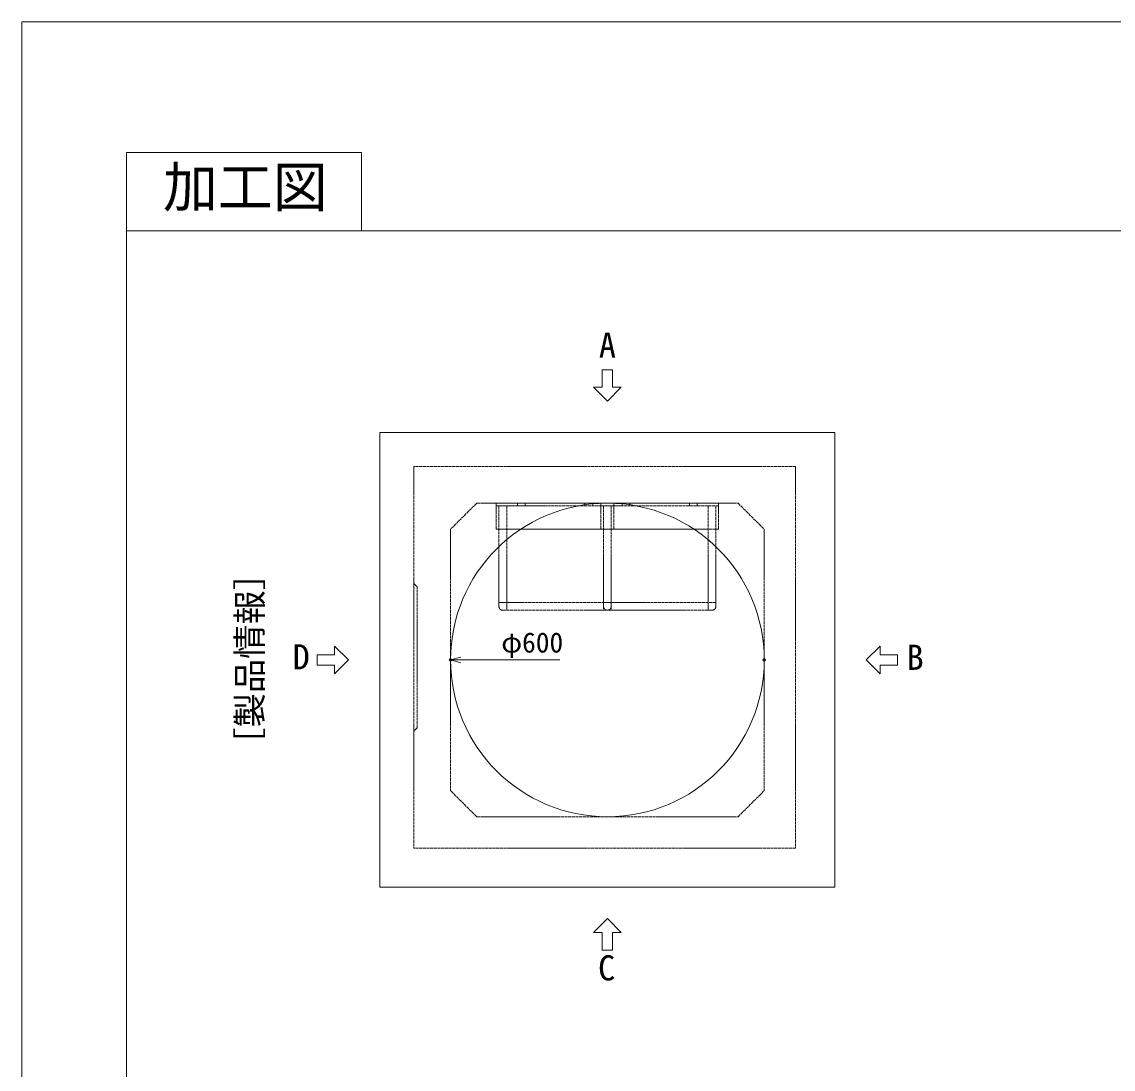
# Model space of a CAD drawing. Units: millimetres, scale not verified. Extents: x -2970 to 2970, y -2100 to 2100.
# Drawn here: x -2970 to -883, y 96 to 2100 of the extents above; entities that cross this region are included whole.
import ezdxf
from ezdxf.enums import TextEntityAlignment as Align

# ---------------------------------------------------------------- set-up
doc = ezdxf.new("R2010")
doc.units = ezdxf.units.MM
doc.header["$LTSCALE"] = 10
doc.header["$PDMODE"] = 32
doc.header["$PDSIZE"] = 5
doc.linetypes.add('LONG_DASHED1', pattern=[7, 6, -1])
for name, color, linetype, lineweight in [('0-0_D-TTL', 7, 'Continuous', 9), ('0-1_Defpoints', 7, 'Continuous', 9), ('0-3_D-TTL-TXT', 7, 'Continuous', 9), ('0-4_D-STR-TXT', 7, 'Continuous', 9), ('0-5_D-STR-DIM', 3, 'Continuous', 9), ('0-6_0', 7, 'Continuous', 9), ('0-7_D-STR', 7, 'LONG_DASHED1', 9), ('0-8_D-STR-STR1', 7, 'Continuous', 9), ('0-B_D-STR-STR3', 2, 'LONG_DASHED1', 9)]:
    doc.layers.add(name, color=color, linetype=linetype, lineweight=lineweight)
doc.styles.add('ＭＳ ゴシック', font='')
doc.styles.get('ＭＳ ゴシック').set_extended_font_data('MS Gothic')

# ---------------------------------------------------------------- blocks, each defined once
blk = doc.blocks.new('A$C4DE05FD1')
at = {"layer": '0-0_D-TTL', "color": 134}
for p, q in [((2000, 39500), (2000, 2000)), ((2000, 38000), (57400, 38000))]:
    blk.add_line(p, q, dxfattribs=at)
blk.add_lwpolyline([(2000, 39500), (6500, 39500), (6500, 38000)], dxfattribs=at)
at = {"layer": '0-1_Defpoints', "color": 134}
for q in [(0, 0), (59400, 42000)]:
    blk.add_line((0, 42000), q, dxfattribs=at)
at = {"layer": '0-3_D-TTL-TXT', "style": 'ＭＳ ゴシック'}
blk.add_text('加工図', height=769.7, dxfattribs=at).set_placement((2699.9, 38223.7), align=Align.BOTTOM_LEFT)
blk = doc.blocks.new('_Open30')
at = {"layer": '0-6_0'}
blk.add_line((0, 0), (-10, 0), dxfattribs=at)
blk.add_lwpolyline([(-10, 2.679), (0, 0), (-10, -2.679)], dxfattribs=at)
blk = doc.blocks.new('A$C70CC1A47')
at = {"layer": '0-8_D-STR-STR1', "linetype": 'LONG_DASHED1'}
for p, q in [((0, 1410), (60, 1350)), ((60, -1350), (60, 1350)), ((60, -1350), (0, -1410))]:
    blk.add_line(p, q, dxfattribs=at)
blk = doc.blocks.new('A$C74415415')
at = {"layer": '0-7_D-STR'}
for p, q in [((3600, 3700), (3600, -3600)), ((-2500, 3000), (-3000, 2500)), ((-2500, 3000), (2500, 3000)), ((-3000, 2500), (-3000, -2500)), ((-2500, -3000), (-3000, -2500)), ((2500, -3000), (3000, -2500)), ((-2500, -3000), (2500, -3000)), ((3600, -3600), (-3700, -3600))]:
    blk.add_line(p, q, dxfattribs=at)
at = {"layer": '0-7_D-STR', "linetype": 'Continuous'}
blk.add_lwpolyline([(-4350, 4350), (4350, 4350), (4350, -4350), (-4350, -4350)], close=True, dxfattribs=at)
at = {"layer": '0-7_D-STR'}
for points in [[(3600, 3700), (-3700, 3700), (-3700, -3600)], [(2500, 3000), (3000, 2500), (3000, -2500)]]:
    blk.add_lwpolyline(points, dxfattribs=at)
at = {"layer": '0-7_D-STR', "linetype": 'Continuous'}
blk.add_circle((0, 0), 3000, dxfattribs=at)
at = {"layer": '0-8_D-STR-STR1'}
blk.add_blockref('A$C70CC1A47', (-3700, 50), dxfattribs=at)
blk = doc.blocks.new('A$C10746F33')
at = {"layer": '0-B_D-STR-STR3'}
for p, q in [((1125, 0), (-1125, 0)), ((-720, -50), (-720, 0)), ((-570, -50), (-570, 0)), ((570, -50), (570, 0)), ((720, -50), (720, 0)), ((1125, -500), (1125, 0)), ((1125, -50), (-1125, -50)), ((-1075, -50), (-1075, -1975)), ((-925, -50), (-925, -1900)), ((925, -50), (925, -2050)), ((1075, -50), (1075, -1975)), ((1075, -500), (-1075, -500)), ((925, -500), (-925, -500)), ((1125, -500), (1075, -500)), ((-925, -1900), (-1075, -1900)), ((1000, -2050), (-1000, -2050)), ((-925, -1900), (-925, -2050)), ((1075, -1900), (-925, -1900))]:
    blk.add_line(p, q, dxfattribs=at)
blk.add_lwpolyline([(-1075, -500), (-1125, -500), (-1125, 0)], dxfattribs=at)
for centre, start, end in [((-1000, -1975), 180, 270), ((1000, -1975), 270, 0)]:
    blk.add_arc(centre, 75, start, end, dxfattribs=at)
blk = doc.blocks.new('A$C13A32EE1')
at = {"layer": '0-4_D-STR-TXT'}
for p, q in [((75, 200), (75, 450)), ((0, 0), (-200, 200)), ((-75, 200), (-200, 200)), ((0, 0), (200, 200)), ((75, 200), (200, 200))]:
    blk.add_line(p, q, dxfattribs=at)
blk.add_lwpolyline([(75, 450), (-75, 450), (-75, 200)], dxfattribs=at)
blk = doc.blocks.new('A$C07B5010B')
at = {"layer": '0-4_D-STR-TXT', "xscale": 1.333333, "yscale": 1.333333}
blk.add_blockref('A$C13A32EE1', (0, 4950), dxfattribs=at)
at = {"layer": '0-4_D-STR-TXT', "yscale": 1.333333}
for p, xscale, rotation in [((-4950, 0), 1.333333, 90), ((4950, 0), -1.333333, 270), ((0, -4950), -1.333333, 180)]:
    blk.add_blockref('A$C13A32EE1', p, dxfattribs=dict(at, xscale=xscale, rotation=rotation))
at = {"layer": '0-4_D-STR-TXT', "style": 'ＭＳ ゴシック'}
for s, p in [('A', (-163, 5639.3)), ('D', (-6020.3, -324.7)), ('B', (5723.2, -333.7)), ('C', (-178.5, -6276.2))]:
    blk.add_text(s, height=481.1, dxfattribs=at).set_placement(p, align=Align.BOTTOM_LEFT)
blk.add_text('［製品情報］', height=481.1, rotation=90, dxfattribs=at).set_placement((-6457.9, -1947.4), align=Align.BOTTOM_LEFT)

msp = doc.modelspace()

# ---------------------------------------------------------------- linework, layer by layer
at = {"layer": '0-1_Defpoints'}
for p in [(-2150, 879), (-1550, 879)]:
    msp.add_point(p, dxfattribs=at)
at = {"layer": '0-5_D-STR-DIM'}
msp.add_line((-1940.96, 879), (-2130, 879), dxfattribs=at)

# ---------------------------------------------------------------- block references
at = {"layer": '0-0_D-TTL', "xscale": 0.1, "yscale": 0.1}
msp.add_blockref('A$C4DE05FD1', (-2970, -2100), dxfattribs=at)
at = {"layer": '0-4_D-STR-TXT', "xscale": 0.1, "yscale": 0.1}
msp.add_blockref('A$C07B5010B', (-1850, 879), dxfattribs=at)
at = {"layer": '0-5_D-STR-DIM', "xscale": 2, "yscale": 2, "rotation": 180}
msp.add_blockref('_Open30', (-2150, 879), dxfattribs=at)
at = {"layer": '0-7_D-STR', "xscale": 0.1, "yscale": 0.1}
msp.add_blockref('A$C74415415', (-1850, 879), dxfattribs=at)
at = {"layer": '0-B_D-STR-STR3', "yscale": 0.1}
for p, xscale in [((-1950, 1179), -0.1), ((-1750, 1179), 0.1)]:
    msp.add_blockref('A$C10746F33', p, dxfattribs=dict(at, xscale=xscale))

# ---------------------------------------------------------------- texts
at = {"layer": '0-5_D-STR-DIM', "style": 'ＭＳ ゴシック'}
msp.add_text('φ600', height=38.49, dxfattribs=at).set_placement((-2052.89, 881.6), align=Align.BOTTOM_LEFT)

doc.saveas('drawing.dxf')
